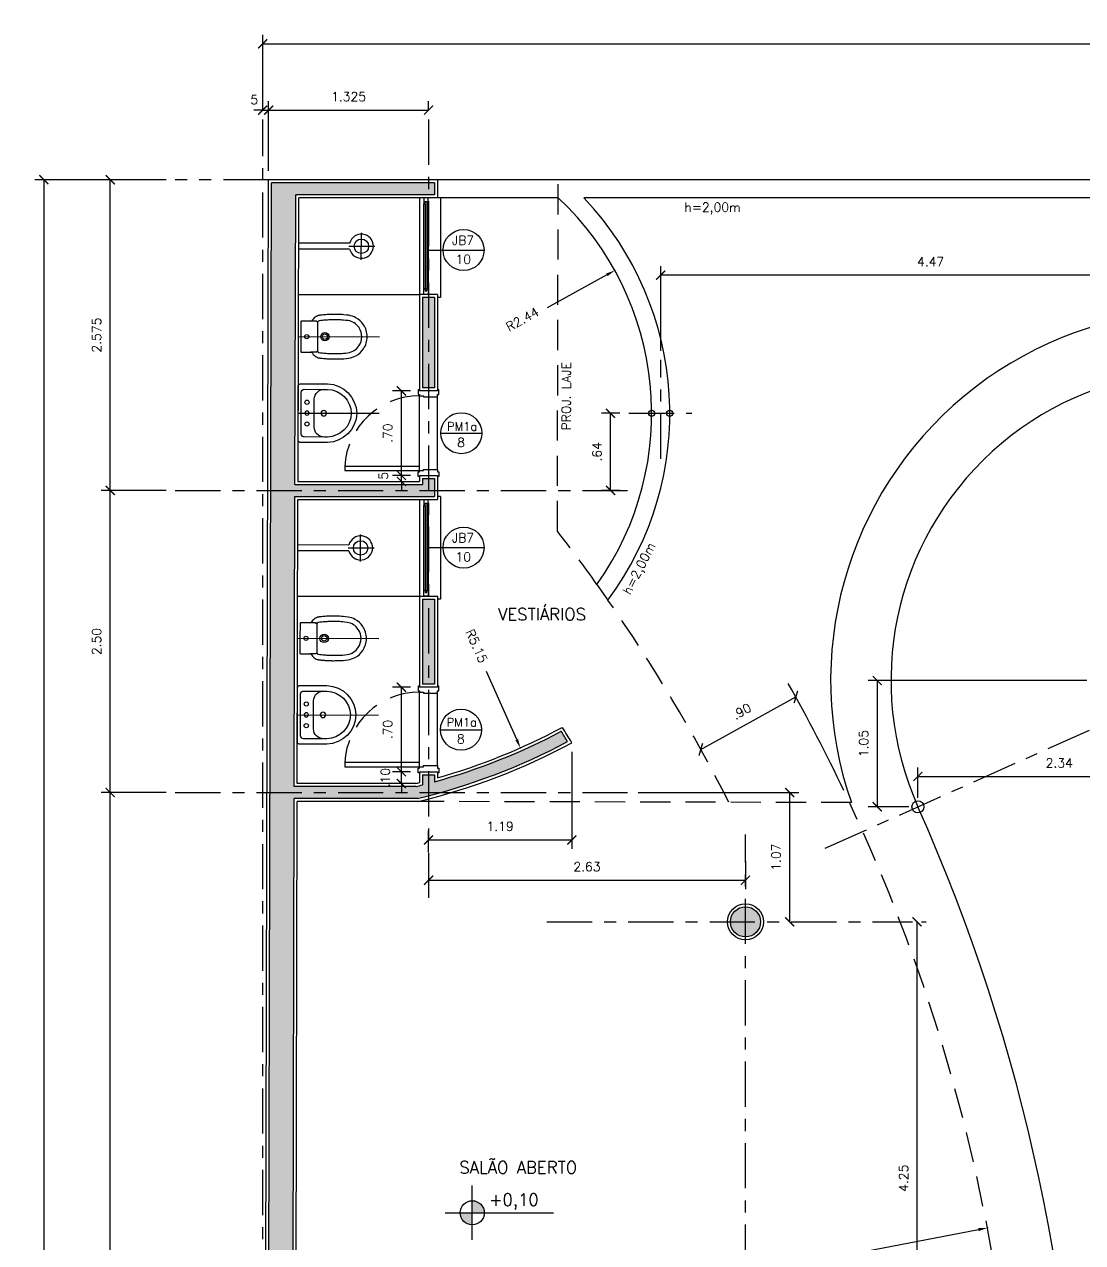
# Model space of a CAD drawing. Header units: millimetres. Extents: x 90.4 to 130, y 123.7 to 148.
# Drawn here: x 90.4 to 99.17, y 136.1 to 146.2 of the extents above; entities that cross this region are included whole.
import ezdxf

# ---------------------------------------------------------------- set-up
doc = ezdxf.new("R2010")
doc.units = ezdxf.units.MM
doc.linetypes.add('CENTER', pattern=[0.6, 0.375, -0.075, 0.075, -0.075])
doc.linetypes.add('HIDDEN', pattern=[0.375, 0.25, -0.125])
for name, color, linetype in [('ALV', 5, 'Continuous'), ('CAIX', 2, 'Continuous'), ('CAIXN', 7, 'Continuous'), ('COTAS', 1, 'Continuous'), ('EIXOS', 141, 'CENTER'), ('LPROJ', 7, 'HIDDEN'), ('LVISTA02', 1, 'Continuous'), ('NOTAS', 2, 'Continuous'), ('PEÇAS', 7, 'Continuous'), ('PEÇAS50', 8, 'Continuous'), ('REVEST', 2, 'Continuous'), ('SOLID', 8, 'Continuous'), ('TEXT', 3, 'Continuous')]:
    doc.layers.add(name, color=color, linetype=linetype)
doc.styles.add('60-50', font='romans.shx', dxfattribs={"height": 0.075})
doc.styles.add('80-50', font='romans.shx', dxfattribs={"height": 0.1})
doc.dimstyles.new('50', dxfattribs={"dimtxt": 0.1, "dimasz": 2.5, "dimexe": 1.25, "dimexo": 0.625, "dimgap": 0.075, "dimtad": 1, "dimzin": 0, "dimdsep": 46, "dimtxsty": '60-50', "dimcen": 2.5, "dimclrt": 3, "dimadec": 0, "dimazin": 0, "dimtfac": 1, "dimtmove": 0, "dimatfit": 3, "dimfxl": 1, "dimarcsym": 0})

# ---------------------------------------------------------------- blocks, each defined once
blk = doc.blocks.new('_ARCHTICK')
at = {"color": 0, "linetype": 'ByBlock', "const_width": 0.15}
blk.add_lwpolyline([(-0.5, -0.5), (0.5, 0.5)], dxfattribs=at)
blk = doc.blocks.new('*D17')
at = {"color": 0, "linetype": 'ByBlock'}
for p, q in [((92.374, 145.489), (92.299, 145.489)), ((92.374, 145.485), (92.374, 145.564)), ((92.374, 145.489), (92.423, 145.489)), ((92.374, 145.489), (92.423, 145.489)), ((92.423, 144.987), (92.423, 145.564)), ((92.423, 145.489), (92.498, 145.489))]:
    blk.add_line(p, q, dxfattribs=at)
at = {"layer": 'DEFPOINTS', "color": 0, "linetype": 'ByBlock'}
for p in [(92.423, 145.489), (92.374, 145.41), (92.423, 144.912)]:
    blk.add_point(p, dxfattribs=at)
at = {"color": 0, "linetype": 'ByBlock', "xscale": 0.075, "yscale": 0.075, "zscale": 0.075}
blk.add_blockref('_ARCHTICK', (92.374, 145.489), dxfattribs=at)
at = {"color": 0, "linetype": 'ByBlock', "xscale": 0.075, "yscale": 0.075, "zscale": 0.075, "rotation": 180}
blk.add_blockref('_ARCHTICK', (92.423, 145.489), dxfattribs=at)
at = {"color": 3, "linetype": 'ByBlock', "insert": (92.304, 145.576), "char_height": 0.075, "attachment_point": 5, "style": '60-50'}
blk.add_mtext('5', dxfattribs=at)
blk = doc.blocks.new('*D18')
at = {"color": 0, "linetype": 'ByBlock'}
for p, q in [((92.423, 145.489), (93.748, 145.489)), ((93.748, 145.485), (93.748, 145.564))]:
    blk.add_line(p, q, dxfattribs=at)
at = {"layer": 'DEFPOINTS', "color": 0, "linetype": 'ByBlock'}
for p in [(93.748, 145.489), (93.748, 145.41), (92.423, 144.912)]:
    blk.add_point(p, dxfattribs=at)
at = {"color": 0, "linetype": 'ByBlock', "xscale": 0.075, "yscale": 0.075, "zscale": 0.075, "rotation": 180}
blk.add_blockref('_ARCHTICK', (92.423, 145.489), dxfattribs=at)
at = {"color": 0, "linetype": 'ByBlock', "xscale": 0.075, "yscale": 0.075, "zscale": 0.075}
blk.add_blockref('_ARCHTICK', (93.748, 145.489), dxfattribs=at)
at = {"color": 3, "linetype": 'ByBlock', "insert": (93.085, 145.601), "char_height": 0.075, "attachment_point": 5, "style": '60-50'}
blk.add_mtext('1.325', dxfattribs=at)
blk = doc.blocks.new('*D19')
at = {"color": 0, "linetype": 'ByBlock'}
for p, q in [((93.748, 139.265), (93.748, 139.032)), ((96.374, 139.265), (96.374, 139.032)), ((93.748, 139.107), (96.374, 139.107))]:
    blk.add_line(p, q, dxfattribs=at)
at = {"layer": 'DEFPOINTS', "color": 0, "linetype": 'ByBlock'}
for p in [(93.748, 139.34), (96.374, 139.34), (96.374, 139.107)]:
    blk.add_point(p, dxfattribs=at)
at = {"color": 0, "linetype": 'ByBlock', "xscale": 0.075, "yscale": 0.075, "zscale": 0.075, "rotation": 180}
blk.add_blockref('_ARCHTICK', (93.748, 139.107), dxfattribs=at)
at = {"color": 0, "linetype": 'ByBlock', "xscale": 0.075, "yscale": 0.075, "zscale": 0.075}
blk.add_blockref('_ARCHTICK', (96.374, 139.107), dxfattribs=at)
at = {"color": 3, "linetype": 'ByBlock', "insert": (95.061, 139.219), "char_height": 0.075, "attachment_point": 5, "style": '60-50'}
blk.add_mtext('2.63', dxfattribs=at)
blk = doc.blocks.new('*D20')
at = {"color": 0, "linetype": 'ByBlock'}
for p, q in [((92.374, 145.485), (92.374, 146.113)), ((127.574, 145.485), (127.574, 146.113)), ((92.374, 146.038), (127.574, 146.038))]:
    blk.add_line(p, q, dxfattribs=at)
at = {"layer": 'DEFPOINTS', "color": 0, "linetype": 'ByBlock'}
for p in [(127.574, 146.038), (92.374, 145.41), (127.574, 145.41)]:
    blk.add_point(p, dxfattribs=at)
at = {"color": 0, "linetype": 'ByBlock', "xscale": 0.075, "yscale": 0.075, "zscale": 0.075, "rotation": 180}
blk.add_blockref('_ARCHTICK', (92.374, 146.038), dxfattribs=at)
at = {"color": 0, "linetype": 'ByBlock', "xscale": 0.075, "yscale": 0.075, "zscale": 0.075}
blk.add_blockref('_ARCHTICK', (127.574, 146.038), dxfattribs=at)
at = {"color": 3, "linetype": 'ByBlock', "insert": (109.974, 146.15), "char_height": 0.075, "attachment_point": 5, "style": '60-50'}
blk.add_mtext('35.20', dxfattribs=at)
blk = doc.blocks.new('*D26')
at = {"color": 0, "linetype": 'ByBlock'}
for p, q in [((91.573, 139.834), (91.035, 139.834)), ((91.11, 128.137), (91.11, 139.834))]:
    blk.add_line(p, q, dxfattribs=at)
at = {"layer": 'DEFPOINTS', "color": 0, "linetype": 'ByBlock'}
for p in [(91.11, 139.834), (91.648, 139.834), (91.648, 128.137)]:
    blk.add_point(p, dxfattribs=at)
at = {"color": 0, "linetype": 'ByBlock', "xscale": 0.075, "yscale": 0.075, "zscale": 0.075}
for p, rotation in [((91.11, 139.834), 90), ((91.11, 128.137), 270)]:
    blk.add_blockref('_ARCHTICK', p, dxfattribs=dict(at, rotation=rotation))
at = {"color": 3, "linetype": 'ByBlock', "insert": (90.997, 133.986), "char_height": 0.075, "attachment_point": 5, "rotation": 90, "style": '60-50'}
blk.add_mtext('11.70', dxfattribs=at)
blk = doc.blocks.new('*D27')
at = {"color": 0, "linetype": 'ByBlock'}
for p, q in [((91.573, 142.337), (91.035, 142.337)), ((91.11, 139.834), (91.11, 142.337))]:
    blk.add_line(p, q, dxfattribs=at)
at = {"layer": 'DEFPOINTS', "color": 0, "linetype": 'ByBlock'}
for p in [(91.11, 142.337), (91.648, 142.337), (91.648, 139.834)]:
    blk.add_point(p, dxfattribs=at)
at = {"color": 0, "linetype": 'ByBlock', "xscale": 0.075, "yscale": 0.075, "zscale": 0.075}
for p, rotation in [((91.11, 142.337), 90), ((91.11, 139.834), 270)]:
    blk.add_blockref('_ARCHTICK', p, dxfattribs=dict(at, rotation=rotation))
at = {"color": 3, "linetype": 'ByBlock', "insert": (90.997, 141.085), "char_height": 0.075, "attachment_point": 5, "rotation": 90, "style": '60-50'}
blk.add_mtext('2.50', dxfattribs=at)
blk = doc.blocks.new('*D28')
at = {"color": 0, "linetype": 'ByBlock'}
for p, q in [((91.573, 144.912), (91.035, 144.912)), ((91.11, 142.337), (91.11, 144.912))]:
    blk.add_line(p, q, dxfattribs=at)
at = {"layer": 'DEFPOINTS', "color": 0, "linetype": 'ByBlock'}
for p in [(91.11, 144.912), (91.648, 144.912), (91.648, 142.337)]:
    blk.add_point(p, dxfattribs=at)
at = {"color": 0, "linetype": 'ByBlock', "xscale": 0.075, "yscale": 0.075, "zscale": 0.075}
for p, rotation in [((91.11, 144.912), 90), ((91.11, 142.337), 270)]:
    blk.add_blockref('_ARCHTICK', p, dxfattribs=dict(at, rotation=rotation))
at = {"color": 3, "linetype": 'ByBlock', "insert": (90.997, 143.624), "char_height": 0.075, "attachment_point": 5, "rotation": 90, "style": '60-50'}
blk.add_mtext('2.575', dxfattribs=at)
blk = doc.blocks.new('*D29')
at = {"color": 0, "linetype": 'ByBlock'}
for p, q in [((91.573, 144.912), (90.485, 144.912)), ((90.56, 144.912), (90.56, 124.912)), ((91.573, 124.912), (90.485, 124.912))]:
    blk.add_line(p, q, dxfattribs=at)
at = {"layer": 'DEFPOINTS', "color": 0, "linetype": 'ByBlock'}
for p in [(91.648, 144.912), (90.56, 124.912), (91.648, 124.912)]:
    blk.add_point(p, dxfattribs=at)
at = {"color": 0, "linetype": 'ByBlock', "xscale": 0.075, "yscale": 0.075, "zscale": 0.075}
for p, rotation in [((90.56, 144.912), 90), ((90.56, 124.912), 270)]:
    blk.add_blockref('_ARCHTICK', p, dxfattribs=dict(at, rotation=rotation))
at = {"color": 3, "linetype": 'ByBlock', "insert": (90.448, 134.912), "char_height": 0.075, "attachment_point": 5, "rotation": 90, "style": '60-50'}
blk.add_mtext('20.00', dxfattribs=at)
blk = doc.blocks.new('*D31')
at = {"color": 0, "linetype": 'ByBlock'}
for p, q in [((97.796, 134.512), (97.796, 138.762)), ((97.832, 138.762), (97.871, 138.762))]:
    blk.add_line(p, q, dxfattribs=at)
at = {"layer": 'DEFPOINTS', "color": 0, "linetype": 'ByBlock'}
for p in [(97.757, 138.762), (97.796, 138.762), (97.757, 134.512)]:
    blk.add_point(p, dxfattribs=at)
at = {"color": 0, "linetype": 'ByBlock', "xscale": 0.075, "yscale": 0.075, "zscale": 0.075}
for p, rotation in [((97.796, 138.762), 90), ((97.796, 134.512), 270)]:
    blk.add_blockref('_ARCHTICK', p, dxfattribs=dict(at, rotation=rotation))
at = {"color": 3, "linetype": 'ByBlock', "insert": (97.684, 136.637), "char_height": 0.075, "attachment_point": 5, "rotation": 90, "style": '60-50'}
blk.add_mtext('4.25', dxfattribs=at)
blk = doc.blocks.new('*D32')
at = {"color": 0, "linetype": 'ByBlock'}
for p, q in [((95.484, 139.834), (96.815, 139.834)), ((96.74, 139.834), (96.74, 138.762)), ((96.76, 138.762), (96.815, 138.762))]:
    blk.add_line(p, q, dxfattribs=at)
at = {"layer": 'DEFPOINTS', "color": 0, "linetype": 'ByBlock'}
for p in [(95.409, 139.834), (96.685, 138.762), (96.74, 138.762)]:
    blk.add_point(p, dxfattribs=at)
at = {"color": 0, "linetype": 'ByBlock', "xscale": 0.075, "yscale": 0.075, "zscale": 0.075}
for p, rotation in [((96.74, 139.834), 90), ((96.74, 138.762), 270)]:
    blk.add_blockref('_ARCHTICK', p, dxfattribs=dict(at, rotation=rotation))
at = {"color": 3, "linetype": 'ByBlock', "insert": (96.627, 139.298), "char_height": 0.075, "attachment_point": 5, "rotation": 90, "style": '60-50'}
blk.add_mtext('1.07', dxfattribs=at)
blk = doc.blocks.new('*D62')
at = {"color": 0, "linetype": 'ByBlock'}
blk.add_line((96.004, 140.191), (96.792, 140.626), dxfattribs=at)
at = {"layer": 'DEFPOINTS', "color": 0, "linetype": 'ByBlock'}
for p in [(96.792, 140.626), (96.792, 140.626), (96.004, 140.191)]:
    blk.add_point(p, dxfattribs=at)
at = {"color": 0, "linetype": 'ByBlock', "xscale": 0.075, "yscale": 0.075, "zscale": 0.075}
for p, rotation in [((96.792, 140.626), 28.86663967297146), ((96.004, 140.191), 208.8666396729714)]:
    blk.add_blockref('_ARCHTICK', p, dxfattribs=dict(at, rotation=rotation))
at = {"color": 3, "linetype": 'ByBlock', "insert": (96.343, 140.507), "char_height": 0.075, "attachment_point": 5, "rotation": 28.8666, "style": '60-50'}
blk.add_mtext('.90', dxfattribs=at)
blk = doc.blocks.new('*D72')
at = {"color": 0, "linetype": 'ByBlock'}
for p, q in [((97.803, 139.791), (97.803, 140.042)), ((100.144, 139.791), (100.144, 140.042)), ((97.803, 139.967), (100.144, 139.967))]:
    blk.add_line(p, q, dxfattribs=at)
at = {"layer": 'DEFPOINTS', "color": 0, "linetype": 'ByBlock'}
for p in [(100.144, 139.967), (97.803, 139.716), (100.144, 139.716)]:
    blk.add_point(p, dxfattribs=at)
at = {"color": 0, "linetype": 'ByBlock', "xscale": 0.075, "yscale": 0.075, "zscale": 0.075, "rotation": 180}
blk.add_blockref('_ARCHTICK', (97.803, 139.967), dxfattribs=at)
at = {"color": 0, "linetype": 'ByBlock', "xscale": 0.075, "yscale": 0.075, "zscale": 0.075}
blk.add_blockref('_ARCHTICK', (100.144, 139.967), dxfattribs=at)
at = {"color": 3, "linetype": 'ByBlock', "insert": (98.974, 140.079), "char_height": 0.075, "attachment_point": 5, "style": '60-50'}
blk.add_mtext('2.34', dxfattribs=at)
blk = doc.blocks.new('*D73')
at = {"color": 0, "linetype": 'ByBlock'}
for p, q in [((99.203, 140.762), (97.391, 140.762)), ((97.466, 140.762), (97.466, 139.716)), ((97.728, 139.716), (97.391, 139.716))]:
    blk.add_line(p, q, dxfattribs=at)
at = {"layer": 'DEFPOINTS', "color": 0, "linetype": 'ByBlock'}
for p in [(99.278, 140.762), (97.466, 139.716), (97.803, 139.716)]:
    blk.add_point(p, dxfattribs=at)
at = {"color": 0, "linetype": 'ByBlock', "xscale": 0.075, "yscale": 0.075, "zscale": 0.075}
for p, rotation in [((97.466, 140.762), 90), ((97.466, 139.716), 270)]:
    blk.add_blockref('_ARCHTICK', p, dxfattribs=dict(at, rotation=rotation))
at = {"color": 3, "linetype": 'ByBlock', "insert": (97.353, 140.239), "char_height": 0.075, "attachment_point": 5, "rotation": 90, "style": '60-50'}
blk.add_mtext('1.05', dxfattribs=at)
blk = doc.blocks.new('*D76')
at = {"color": 0, "linetype": 'ByBlock'}
for p, q in [((95.672, 143.495), (95.672, 144.196)), ((100.144, 144.121), (95.672, 144.121))]:
    blk.add_line(p, q, dxfattribs=at)
at = {"layer": 'DEFPOINTS', "color": 0, "linetype": 'ByBlock'}
for p in [(95.672, 144.121), (100.144, 144.121), (95.672, 143.42)]:
    blk.add_point(p, dxfattribs=at)
at = {"color": 0, "linetype": 'ByBlock', "xscale": 0.075, "yscale": 0.075, "zscale": 0.075, "rotation": 180}
blk.add_blockref('_ARCHTICK', (95.672, 144.121), dxfattribs=at)
at = {"color": 0, "linetype": 'ByBlock', "xscale": 0.075, "yscale": 0.075, "zscale": 0.075}
blk.add_blockref('_ARCHTICK', (100.144, 144.121), dxfattribs=at)
at = {"color": 3, "linetype": 'ByBlock', "insert": (97.908, 144.233), "char_height": 0.075, "attachment_point": 5, "style": '60-50'}
blk.add_mtext('4.47', dxfattribs=at)
blk = doc.blocks.new('*D77')
at = {"color": 0, "linetype": 'ByBlock'}
for p, q in [((95.332, 142.977), (95.181, 142.977)), ((95.256, 142.337), (95.256, 142.977)), ((95.334, 142.337), (95.181, 142.337))]:
    blk.add_line(p, q, dxfattribs=at)
at = {"layer": 'DEFPOINTS', "color": 0, "linetype": 'ByBlock'}
for p in [(95.256, 142.977), (95.407, 142.977), (95.409, 142.337)]:
    blk.add_point(p, dxfattribs=at)
at = {"color": 0, "linetype": 'ByBlock', "xscale": 0.075, "yscale": 0.075, "zscale": 0.075}
for p, rotation in [((95.256, 142.977), 90), ((95.256, 142.337), 270)]:
    blk.add_blockref('_ARCHTICK', p, dxfattribs=dict(at, rotation=rotation))
at = {"color": 3, "linetype": 'ByBlock', "insert": (95.144, 142.657), "char_height": 0.075, "attachment_point": 5, "rotation": 90, "style": '60-50'}
blk.add_mtext('.64', dxfattribs=at)
blk = doc.blocks.new('*D80')
at = {"color": 0, "linetype": 'ByBlock'}
for p, q in [((93.523, 140.006), (93.523, 140.081)), ((93.598, 140.006), (93.448, 140.006)), ((93.523, 139.909), (93.523, 140.006)), ((93.567, 139.909), (93.448, 139.909)), ((93.523, 139.909), (93.523, 139.834))]:
    blk.add_line(p, q, dxfattribs=at)
at = {"layer": 'DEFPOINTS', "color": 0, "linetype": 'ByBlock'}
for p in [(93.523, 140.006), (93.673, 140.006), (93.642, 139.909)]:
    blk.add_point(p, dxfattribs=at)
at = {"color": 0, "linetype": 'ByBlock', "xscale": 0.075, "yscale": 0.075, "zscale": 0.075}
for p, rotation in [((93.523, 140.006), 270), ((93.523, 139.909), 90)]:
    blk.add_blockref('_ARCHTICK', p, dxfattribs=dict(at, rotation=rotation))
at = {"color": 3, "linetype": 'ByBlock', "insert": (93.389, 139.958), "char_height": 0.075, "attachment_point": 5, "rotation": 90, "style": '60-50'}
blk.add_mtext('.10', dxfattribs=at)
blk = doc.blocks.new('*D81')
at = {"color": 0, "linetype": 'ByBlock'}
for p, q in [((93.598, 140.706), (93.448, 140.706)), ((93.523, 140.006), (93.523, 140.706))]:
    blk.add_line(p, q, dxfattribs=at)
at = {"layer": 'DEFPOINTS', "color": 0, "linetype": 'ByBlock'}
for p in [(93.523, 140.706), (93.673, 140.706), (93.673, 140.006)]:
    blk.add_point(p, dxfattribs=at)
at = {"color": 0, "linetype": 'ByBlock', "xscale": 0.075, "yscale": 0.075, "zscale": 0.075}
for p, rotation in [((93.523, 140.706), 90), ((93.523, 140.006), 270)]:
    blk.add_blockref('_ARCHTICK', p, dxfattribs=dict(at, rotation=rotation))
at = {"color": 3, "linetype": 'ByBlock', "insert": (93.41, 140.356), "char_height": 0.075, "attachment_point": 5, "rotation": 90, "style": '60-50'}
blk.add_mtext('.70', dxfattribs=at)
blk = doc.blocks.new('*D82')
at = {"color": 0, "linetype": 'ByBlock'}
for p, q in [((93.598, 142.462), (93.448, 142.462)), ((93.523, 142.462), (93.523, 142.537)), ((93.523, 142.412), (93.523, 142.462)), ((93.523, 142.412), (93.523, 142.337))]:
    blk.add_line(p, q, dxfattribs=at)
at = {"layer": 'DEFPOINTS', "color": 0, "linetype": 'ByBlock'}
for p in [(93.523, 142.462), (93.673, 142.462), (93.523, 142.412)]:
    blk.add_point(p, dxfattribs=at)
at = {"color": 0, "linetype": 'ByBlock', "xscale": 0.075, "yscale": 0.075, "zscale": 0.075}
for p, rotation in [((93.523, 142.462), 270), ((93.523, 142.412), 90)]:
    blk.add_blockref('_ARCHTICK', p, dxfattribs=dict(at, rotation=rotation))
at = {"color": 3, "linetype": 'ByBlock', "insert": (93.373, 142.459), "char_height": 0.075, "attachment_point": 5, "rotation": 90, "style": '60-50'}
blk.add_mtext('5', dxfattribs=at)
blk = doc.blocks.new('*D83')
at = {"color": 0, "linetype": 'ByBlock'}
for p, q in [((93.598, 143.162), (93.448, 143.162)), ((93.523, 142.462), (93.523, 143.162))]:
    blk.add_line(p, q, dxfattribs=at)
at = {"layer": 'DEFPOINTS', "color": 0, "linetype": 'ByBlock'}
for p in [(93.523, 143.162), (93.673, 143.162), (93.673, 142.462)]:
    blk.add_point(p, dxfattribs=at)
at = {"color": 0, "linetype": 'ByBlock', "xscale": 0.075, "yscale": 0.075, "zscale": 0.075}
for p, rotation in [((93.523, 143.162), 90), ((93.523, 142.462), 270)]:
    blk.add_blockref('_ARCHTICK', p, dxfattribs=dict(at, rotation=rotation))
at = {"color": 3, "linetype": 'ByBlock', "insert": (93.41, 142.812), "char_height": 0.075, "attachment_point": 5, "rotation": 90, "style": '60-50'}
blk.add_mtext('.70', dxfattribs=at)
blk = doc.blocks.new('*D84')
at = {"color": 0, "linetype": 'ByBlock'}
for p, q in [((94.935, 140.171), (94.935, 139.366)), ((93.748, 139.34), (93.748, 139.516)), ((93.748, 139.441), (94.935, 139.441))]:
    blk.add_line(p, q, dxfattribs=at)
at = {"layer": 'DEFPOINTS', "color": 0, "linetype": 'ByBlock'}
for p in [(94.935, 140.246), (94.935, 139.441), (93.748, 139.265)]:
    blk.add_point(p, dxfattribs=at)
at = {"color": 0, "linetype": 'ByBlock', "xscale": 0.075, "yscale": 0.075, "zscale": 0.075, "rotation": 180}
blk.add_blockref('_ARCHTICK', (93.748, 139.441), dxfattribs=at)
at = {"color": 0, "linetype": 'ByBlock', "xscale": 0.075, "yscale": 0.075, "zscale": 0.075}
blk.add_blockref('_ARCHTICK', (94.935, 139.441), dxfattribs=at)
at = {"color": 3, "linetype": 'ByBlock', "insert": (94.341, 139.554), "char_height": 0.075, "attachment_point": 5, "style": '60-50'}
blk.add_mtext('1.19', dxfattribs=at)

msp = doc.modelspace()

# ---------------------------------------------------------------- hatches: boundary and pattern name
at = {"layer": 'NOTAS'}
h = msp.add_hatch(color=1, dxfattribs=at)
h.paths.add_polyline_path([(94.1101, 136.251), (94.1101, 136.351), (94.0101, 136.351, 0.4142136)])
h.paths.add_polyline_path([(94.1101, 136.451), (94.1101, 136.351), (94.2101, 136.351, 0.4142136)])
at = {"layer": 'SOLID'}
h = msp.add_hatch(color=256, dxfattribs=at)
h.paths.add_polyline_path([(92.6472, 144.7871), (93.7975, 144.7871), (93.7975, 144.8871), (92.4474, 144.8871), (92.4249, 135.6573), (92.6249, 135.6573), (92.635, 139.784), (93.6569, 139.784, 0.0632811), (94.9003, 140.2557, 0.0019143), (94.8477, 140.341, -0.0547635), (93.7975, 139.9236), (93.7975, 139.9815), (93.6975, 139.9815), (93.6975, 139.8971, -0.0026134), (93.645, 139.884), (92.6352, 139.884), (92.6411, 142.2868), (93.7975, 142.2868), (93.7975, 142.4368), (93.6975, 142.4368), (93.6975, 142.3868), (92.6413, 142.3868)])
h.paths.add_polyline_path([(93.7975, 143.9371), (93.6975, 143.9371), (93.6975, 143.1868), (93.7975, 143.1868)], flags=17)
h.paths.add_polyline_path([(93.7975, 141.4368), (93.6975, 141.4368), (93.6975, 140.7314), (93.7975, 140.7314)], flags=17)
h = msp.add_hatch(color=256, dxfattribs=at)
h.paths.add_polyline_path([(96.3743, 138.8871, 0.4142136), (96.2493, 138.7621), (96.3743, 138.7621)])
h.paths.add_polyline_path([(96.3743, 138.7621), (96.2493, 138.7621, 0.4142136), (96.3743, 138.6371)])
h.paths.add_polyline_path([(96.4993, 138.7621), (96.3743, 138.7621), (96.3743, 138.6371, 0.4142136)])
h.paths.add_polyline_path([(96.3743, 138.8871), (96.3743, 138.7621), (96.4993, 138.7621, 0.4142136)])
h.paths.add_polyline_path([(96.3743, 134.5121), (96.2493, 134.5121, 0.4142136), (96.3743, 134.3871)])
h.paths.add_polyline_path([(96.3743, 134.6371, 0.4142136), (96.2493, 134.5121), (96.3743, 134.5121)])
h.paths.add_polyline_path([(96.3743, 134.6371), (96.3743, 134.5121), (96.4993, 134.5121, 0.4142136)])
h.paths.add_polyline_path([(96.4993, 134.5121), (96.3743, 134.5121), (96.3743, 134.3871, 0.4142136)])

# ---------------------------------------------------------------- linework, layer by layer
at = {"layer": 'ALV'}
for p, q in [((92.3987, 124.9371), (92.4474, 144.8871)), ((93.7975, 144.8871), (92.4474, 144.8871)), ((93.7975, 144.8871), (93.7975, 144.7871)), ((92.6413, 142.3868), (92.6472, 144.7871)), ((93.7975, 144.7871), (92.6472, 144.7871)), ((93.6975, 143.9371), (93.6975, 143.1868)), ((93.7975, 143.9371), (93.6975, 143.9371)), ((93.7975, 143.9371), (93.7975, 143.1868)), ((93.7975, 143.1868), (93.6975, 143.1868)), ((92.6413, 142.3868), (93.6975, 142.3868)), ((93.6975, 142.4368), (93.6975, 142.3868)), ((93.6975, 142.4368), (93.7975, 142.4368)), ((93.7975, 142.4368), (93.7975, 142.2868)), ((92.6352, 139.884), (92.6411, 142.2868)), ((92.6411, 142.2868), (93.7975, 142.2868)), ((93.6975, 141.4368), (93.6975, 140.7314)), ((93.6975, 141.4368), (93.7975, 141.4368)), ((93.7975, 141.4368), (93.7975, 140.7314)), ((93.7975, 140.7314), (93.6975, 140.7314)), ((93.6975, 139.9815), (93.7975, 139.9815)), ((93.6975, 139.9815), (93.6975, 139.8971)), ((93.7975, 139.9815), (93.7975, 139.9236)), ((93.645, 139.884), (92.6352, 139.884)), ((92.6123, 130.4871), (92.635, 139.784)), ((93.6569, 139.784), (92.635, 139.784))]:
    msp.add_line(p, q, dxfattribs=at)
msp.add_circle((96.3743, 138.7621), 0.125, dxfattribs=at)
for centre, radius, start, end in [((92.4225, 144.9121), 5.1746, 285.4099, 297.94825), ((83.7332, 133.4332), 13.0863, 31.42264, 31.86137), ((92.4225, 144.9121), 5.2746, 283.53472, 298.01837), ((92.4225, 144.9121), 5.1746, 283.6655, 284.26444)]:
    msp.add_arc(centre, radius, start, end, dxfattribs=at)
at = {"layer": 'CAIX'}
for p, q in [((93.71, 144.7621), (93.71, 144.7121)), ((93.71, 144.7121), (93.72, 144.7121)), ((93.72, 144.7121), (93.72, 144.7321)), ((93.72, 144.7321), (93.735, 144.7321)), ((93.72, 144.7121), (93.72, 144.0121)), ((93.735, 144.7321), (93.735, 144.7121)), ((93.735, 144.7121), (93.735, 144.0121)), ((93.735, 144.7121), (93.745, 144.7121)), ((93.745, 144.7121), (93.745, 144.7621)), ((93.71, 142.2618), (93.71, 142.2118)), ((93.745, 142.2118), (93.745, 142.2618)), ((93.71, 142.2118), (93.72, 142.2118)), ((93.72, 142.2118), (93.72, 142.2318)), ((93.72, 142.2318), (93.735, 142.2318)), ((93.72, 142.2118), (93.72, 141.5118)), ((93.735, 142.2318), (93.735, 142.2118)), ((93.735, 142.2118), (93.735, 141.5118)), ((93.735, 142.2118), (93.745, 142.2118))]:
    msp.add_line(p, q, dxfattribs=at)
for points in [[(93.735, 143.9921), (93.735, 144.0121), (93.745, 144.0121), (93.745, 143.9621), (93.71, 143.9621), (93.71, 144.0121), (93.72, 144.0121), (93.72, 143.9921)], [(93.735, 141.4918), (93.735, 141.5118), (93.745, 141.5118), (93.745, 141.4618), (93.71, 141.4618), (93.71, 141.5118), (93.72, 141.5118), (93.72, 141.4918)]]:
    msp.add_lwpolyline(points, close=True, dxfattribs=at)
for points in [[(93.6725, 143.1718), (93.6625, 143.1718), (93.6625, 143.1318), (93.6725, 143.1318), (93.6725, 143.1218), (93.7075, 143.1218), (93.7075, 143.1118), (93.8225, 143.1118), (93.8225, 143.1318), (93.8325, 143.1318), (93.8325, 143.1718), (93.8225, 143.1718)], [(93.6725, 142.5018), (93.6725, 142.5368), (93.0535, 142.5368), (93.0535, 142.5018), (93.6725, 142.5018)], [(93.6725, 142.4518), (93.6625, 142.4518), (93.6625, 142.4918), (93.6725, 142.4918), (93.6725, 142.5018), (93.7075, 142.5018), (93.7075, 142.5118), (93.8225, 142.5118), (93.8225, 142.4918), (93.8325, 142.4918), (93.8325, 142.4518), (93.8225, 142.4518)], [(93.6725, 140.7165), (93.6625, 140.7165), (93.6625, 140.6765), (93.6725, 140.6765), (93.6725, 140.6665), (93.7075, 140.6665), (93.7075, 140.6565), (93.8225, 140.6565), (93.8225, 140.6765), (93.8325, 140.6765), (93.8325, 140.7165), (93.8225, 140.7165)], [(93.6725, 140.0465), (93.6725, 140.0815), (93.0535, 140.0815), (93.0535, 140.0465), (93.6725, 140.0465)], [(93.6725, 139.9965), (93.6625, 139.9965), (93.6625, 140.0365), (93.6725, 140.0365), (93.6725, 140.0465), (93.7075, 140.0465), (93.7075, 140.0565), (93.8225, 140.0565), (93.8225, 140.0365), (93.8325, 140.0365), (93.8325, 139.9965), (93.8225, 139.9965)]]:
    msp.add_lwpolyline(points, dxfattribs=at)
at = {"layer": 'CAIX', "color": 8, "linetype": 'HIDDEN'}
for centre in [(93.6725, 142.5018), (93.6725, 140.0465)]:
    msp.add_arc(centre, 0.62, 90, 176.76385, dxfattribs=at)
at = {"layer": 'CAIXN', "color": 8, "ltscale": 0.5}
for p, q in [((93.735, 144.3291), (94.2079, 144.3291)), ((93.8491, 142.8118), (94.1891, 142.8118)), ((93.735, 141.8636), (94.2079, 141.8636)), ((93.8471, 140.3545), (94.1871, 140.3545))]:
    msp.add_line(p, q, dxfattribs=at)
for centre in [(94.0379, 144.3291), (94.0191, 142.8118), (94.0379, 141.8636), (94.0171, 140.3545)]:
    msp.add_circle(centre, 0.17, dxfattribs=at)
at = {"layer": 'COTAS', "linetype": 'ByBlock'}
for p, q in [((95.2257, 144.124), (94.7323, 143.851)), ((94.4785, 140.2727), (94.228, 140.8379))]:
    msp.add_line(p, q, dxfattribs=at)
at = {"layer": 'COTAS'}
msp.add_line((91.7359, 134.9564), (98.3059, 136.2117), dxfattribs=at)
for centre, radius in [((95.5969, 142.9769), 0.025), ((95.7469, 142.9769), 0.025), ((97.8032, 139.7156), 0.05)]:
    msp.add_circle(centre, radius, dxfattribs=at)
msp.add_arc((83.7343, 133.4275), 14.9102, 25.52092, 29.36287, dxfattribs=at)
at = {"layer": 'COTAS', "linetype": 'ByBlock'}
for p in [(95.2913, 144.1603), (94.5088, 140.2041)]:
    msp.add_point(p, dxfattribs=at)
at = {"layer": 'COTAS'}
msp.add_point((98.3795, 136.2258), dxfattribs=at)
at = {"layer": 'COTAS', "linetype": 'ByBlock'}
for points in [[(95.2196, 144.135), (95.2317, 144.1131), (95.2913, 144.1603)], [(94.4899, 140.2777), (94.467, 140.2676), (94.5088, 140.2041)]]:
    msp.add_solid(points, dxfattribs=at)
at = {"layer": 'COTAS'}
msp.add_solid([(98.3035, 136.224), (98.3082, 136.1995), (98.3795, 136.2258)], dxfattribs=at)
at = {"layer": 'EIXOS'}
for p, q in [((92.3736, 124.1823), (92.3736, 145.4103)), ((93.7475, 145.4103), (93.7475, 138.934)), ((92.4225, 144.9121), (91.6479, 144.9121)), ((95.6719, 142.5988), (95.6719, 143.4197)), ((95.4073, 142.9769), (95.9293, 142.9769)), ((91.6479, 142.3368), (95.409, 142.3368)), ((97.0346, 139.3721), (100.1445, 140.7621)), ((91.6479, 139.834), (95.409, 139.834)), ((96.3743, 133.1788), (96.3743, 139.4868)), ((94.7277, 138.7621), (97.7574, 138.7621))]:
    msp.add_line(p, q, dxfattribs=at)
at = {"layer": 'LPROJ'}
for p, q in [((94.8154, 142.0004), (94.8225, 144.9062)), ((97.2518, 139.7502), (93.6599, 139.759))]:
    msp.add_line(p, q, dxfattribs=at)
for radius, start, end in [(14.0102, 35.47753, 37.72728), (14.0102, 26.83822, 34.82956), (14.9102, 0, 25.09099)]:
    msp.add_arc((83.7343, 133.4275), radius, start, end, dxfattribs=at)
at = {"layer": 'LVISTA02', "color": 2}
for p, q in [((127.5736, 144.9121), (93.8225, 144.9121)), ((94.8222, 144.7621), (93.8221, 144.7621)), ((127.5736, 144.7621), (95.0349, 144.7621)), ((95.1434, 141.5588), (95.2346, 141.4292))]:
    msp.add_line(p, q, dxfattribs=at)
at = {"layer": 'LVISTA02'}
for p, q in [((93.6725, 144.7621), (93.6725, 143.9621)), ((93.71, 144.0121), (93.71, 144.7121)), ((93.745, 144.7121), (93.745, 144.0121)), ((93.8475, 144.7621), (93.8475, 143.9371)), ((92.6721, 143.9621), (93.6721, 143.9621)), ((93.8475, 143.9371), (93.8225, 143.9371)), ((93.6725, 142.5368), (93.6725, 143.1218)), ((93.8225, 142.5118), (93.8225, 143.1118)), ((93.6725, 142.2618), (93.6725, 141.4618)), ((93.8475, 142.2868), (93.8225, 142.2868)), ((93.8475, 142.2868), (93.8475, 141.4368)), ((93.71, 141.5118), (93.71, 142.2118)), ((93.745, 142.2118), (93.745, 141.5118)), ((92.666, 141.4618), (93.6725, 141.4618)), ((93.8475, 141.4368), (93.8225, 141.4368)), ((93.6725, 140.0815), (93.6725, 140.6665)), ((93.8225, 140.0565), (93.8225, 140.6565))]:
    msp.add_line(p, q, dxfattribs=at)
at = {"layer": 'LVISTA02', "color": 2}
for centre, radius, start, end in [((93.1528, 142.9769), 2.4441, 324.53303, 46.9204), ((93.1528, 142.9769), 2.5941, 323.37172, 43.48548), ((100.1445, 140.7621), 2.5645, 348.75629, 204.08248), ((83.7343, 133.4275), 15.4102, 0, 24.08248)]:
    msp.add_arc(centre, radius, start, end, dxfattribs=at)
at = {"layer": 'LVISTA02'}
msp.add_arc((100.1445, 140.7621), 3.0645, 350.60983, 199.28022, dxfattribs=at)
at = {"layer": 'NOTAS', "color": 1}
for p, q in [((94.1101, 136.126), (94.1101, 136.576)), ((93.8851, 136.351), (94.7846, 136.351))]:
    msp.add_line(p, q, dxfattribs=at)
at = {"layer": 'NOTAS', "color": 2, "ltscale": 0.5}
msp.add_circle((94.1101, 136.351), 0.1, dxfattribs=at)
at = {"layer": 'PEÇAS'}
for p, q in [((93.0942, 144.3851), (92.6712, 144.3861)), ((93.094, 144.3371), (92.6711, 144.3381)), ((93.088, 141.8848), (92.6651, 141.8858)), ((93.0879, 141.8368), (92.665, 141.8378))]:
    msp.add_line(p, q, dxfattribs=at)
for points in [[(93.2393, 143.6107, 0.1512707), (93.2091, 143.7108, 0.1259617), (93.1467, 143.7684, 0.0900804), (93.0868, 143.7886), (93.0668, 143.7911), (93.0468, 143.7932, 0.0046852), (93.0202, 143.7948, 0.0092496), (93.0068, 143.7953, 0.0001154), (92.9687, 143.7959, 0.0023431), (92.9668, 143.7959, 0.0007818), (92.9538, 143.7959, 0.0014443), (92.9468, 143.7959, 0.0048044), (92.9364, 143.7958, 0.0052057), (92.9268, 143.7955, 0.0051877), (92.9178, 143.795, 0.0022109), (92.8968, 143.7936, 0.0019324), (92.8885, 143.7929, 0.0007365), (92.8668, 143.7911, 0.0083356), (92.8622, 143.7907, 0.0014079), (92.8468, 143.7888, 0.0004567), (92.8418, 143.7882, 0.0547217), (92.8328, 143.786, 0.0290372), (92.8167, 143.7792, 0.123774), (92.7874, 143.7501, -0.2611817), (92.7717, 143.7399), (92.6947, 143.74, 0.4395548), (92.6891, 143.7346), (92.6888, 143.6121), (92.6885, 143.4896, 0.4395548), (92.694, 143.484), (92.771, 143.4839, -0.2611817), (92.7867, 143.4736, 0.123774), (92.8159, 143.4442, 0.0290372), (92.8319, 143.4374, 0.0547217), (92.8409, 143.4352, 0.0004567), (92.8459, 143.4345, 0.0014079), (92.8613, 143.4326, 0.0083356), (92.8659, 143.4321, 0.0007365), (92.8876, 143.4302, 0.0019324), (92.8959, 143.4296, 0.0022109), (92.9169, 143.428, 0.0051877), (92.9259, 143.4275, 0.0052057), (92.9355, 143.4271, 0.0048044), (92.9459, 143.4269, 0.0014443), (92.9529, 143.4269, 0.0007818), (92.9659, 143.4269, 0.0023431), (92.9678, 143.4269, 0.0001154), (93.0059, 143.4273, 0.0092496), (93.0193, 143.4277, 0.0046852), (93.0459, 143.4292), (93.0659, 143.4311), (93.0859, 143.4336, 0.0900804), (93.146, 143.4534, 0.1259617), (93.2086, 143.5108, 0.1512707)], [(92.6678, 142.9781), (92.6683, 143.2049, -0.3451944), (92.6833, 143.2206), (92.912, 143.22, -0.3996992), (93.1528, 142.9769, -0.3996992), (92.9108, 142.735), (92.6821, 142.7356, -0.3451944), (92.6672, 142.7513)], [(93.2332, 141.1105, 0.1512707), (93.203, 141.2105, 0.1259617), (93.1406, 141.2682, 0.0900804), (93.0807, 141.2883), (93.0607, 141.2909), (93.0407, 141.2929, 0.0046852), (93.0141, 141.2946, 0.0092496), (93.0007, 141.295, 0.0001154), (92.9626, 141.2956, 0.0023431), (92.9607, 141.2956, 0.0007818), (92.9477, 141.2957, 0.0014443), (92.9407, 141.2957, 0.0048044), (92.9303, 141.2955, 0.0052057), (92.9207, 141.2952, 0.0051877), (92.9117, 141.2947, 0.0022109), (92.8907, 141.2933, 0.0019324), (92.8824, 141.2927, 0.0007365), (92.8607, 141.2909, 0.0083356), (92.8561, 141.2904, 0.0014079), (92.8407, 141.2885, 0.0004567), (92.8357, 141.2879, 0.0547217), (92.8267, 141.2858, 0.0290372), (92.8106, 141.279, 0.123774), (92.7813, 141.2498, -0.2611817), (92.7655, 141.2396), (92.6885, 141.2398, 0.4395548), (92.683, 141.2343), (92.6827, 141.1118), (92.6824, 140.9893, 0.4395548), (92.6879, 140.9838), (92.7649, 140.9836, -0.2611817), (92.7806, 140.9733, 0.123774), (92.8098, 140.944, 0.0290372), (92.8258, 140.9371, 0.0547217), (92.8348, 140.9349, 0.0004567), (92.8398, 140.9343, 0.0014079), (92.8552, 140.9323, 0.0083356), (92.8598, 140.9319, 0.0007365), (92.8815, 140.93, 0.0019324), (92.8898, 140.9293, 0.0022109), (92.9108, 140.9277, 0.0051877), (92.9198, 140.9272, 0.0052057), (92.9294, 140.9269, 0.0048044), (92.9398, 140.9267, 0.0014443), (92.9468, 140.9266, 0.0007818), (92.9598, 140.9266, 0.0023431), (92.9617, 140.9266, 0.0001154), (92.9998, 140.927, 0.0092496), (93.0132, 140.9274, 0.0046852), (93.0398, 140.9289), (93.0598, 140.9309), (93.0798, 140.9333, 0.0900804), (93.1398, 140.9532, 0.1259617), (93.2025, 141.0105, 0.1512707)], [(92.6617, 140.4778), (92.6622, 140.7047, -0.3451944), (92.6772, 140.7203), (92.9059, 140.7198, -0.3996992), (93.1467, 140.4767, -0.3996992), (92.9047, 140.2348), (92.676, 140.2353, -0.3451944), (92.6611, 140.251)]]:
    msp.add_lwpolyline(points, format="xyb", close=True, dxfattribs=at)
for centre in [(93.1912, 144.3608), (93.1851, 141.8606)]:
    msp.add_arc(centre, 0.1, 193.74654, 165.97346, dxfattribs=at)
at = {"layer": 'PEÇAS50'}
for p, q in [((93.1909, 144.2488), (93.1914, 144.4728)), ((93.0872, 144.3611), (93.3032, 144.3606)), ((92.6693, 143.6121), (93.3409, 143.6105)), ((92.6678, 142.9781), (93.3394, 142.9765)), ((93.1848, 141.7486), (93.1853, 141.9726)), ((93.0811, 141.8608), (93.2971, 141.8603)), ((92.6632, 141.1118), (93.3348, 141.1102)), ((92.6617, 140.4778), (93.3332, 140.4762))]:
    msp.add_line(p, q, dxfattribs=at)
for points in [[(92.8241, 143.7332, 0.3850976), (92.8192, 143.7397), (92.8177, 143.7397), (92.7717, 143.7399)], [(93.1946, 143.611, 0.1521335), (93.1718, 143.6861, 0.0003721), (93.1717, 143.6863, 0.2132427), (93.0807, 143.7443), (93.0617, 143.7467), (93.0429, 143.7486, 0.0045602), (93.0179, 143.7502, 0.0092496), (93.0061, 143.7506, 0.0001154), (92.968, 143.7512, 0.0023431), (92.9665, 143.7512, 0.0007818), (92.9537, 143.7512, 0.0014443), (92.9469, 143.7512, 0.0048044), (92.9374, 143.7511, 0.0052057), (92.9287, 143.7508, 0.0051877), (92.9207, 143.7504, 0.0022109), (92.9, 143.749, 0.0019324), (92.8921, 143.7483, 0.0007365), (92.8705, 143.7466, 0.0083356), (92.8674, 143.7463, 0.0024829), (92.8407, 143.743, 0.3808051), (92.8276, 143.7289), (92.8273, 143.6117), (92.8271, 143.4946, 0.3808051), (92.84, 143.4804, 0.0024829), (92.8668, 143.477, 0.0083356), (92.8699, 143.4767, 0.0007365), (92.8914, 143.4748, 0.0019324), (92.8994, 143.4741, 0.0022109), (92.92, 143.4726, 0.0051877), (92.928, 143.4721, 0.0052057), (92.9367, 143.4718, 0.0048044), (92.9463, 143.4716, 0.0014443), (92.953, 143.4716, 0.0007818), (92.9659, 143.4716, 0.0023431), (92.9673, 143.4716, 0.0001154), (93.0054, 143.472, 0.0092496), (93.0172, 143.4723, 0.0045602), (93.0422, 143.4738), (93.061, 143.4756), (93.08, 143.4779, 0.2132427), (93.1713, 143.5355, 0.0003721), (93.1714, 143.5356, 0.1521335), (93.1946, 143.6106)], [(92.8235, 143.4902, -0.3850976), (92.8186, 143.4838), (92.8171, 143.4837), (92.771, 143.4839)], [(92.8793, 142.7801), (92.7173, 142.7805, -0.3715352), (92.6924, 142.805), (92.6928, 142.978), (92.6932, 143.1511, -0.3715352), (92.7183, 143.1755), (92.8803, 143.1751)], [(93.1885, 141.1108, 0.1521335), (93.1657, 141.1859, 0.0003721), (93.1656, 141.186, 0.2132427), (93.0746, 141.244), (93.0556, 141.2465), (93.0368, 141.2484, 0.0045602), (93.0118, 141.2499, 0.0092496), (93, 141.2503, 0.0001154), (92.9619, 141.2509, 0.0023431), (92.9604, 141.2509, 0.0007818), (92.9476, 141.251, 0.0014443), (92.9408, 141.251, 0.0048044), (92.9313, 141.2508, 0.0052057), (92.9226, 141.2505, 0.0051877), (92.9146, 141.2501, 0.0022109), (92.8939, 141.2487, 0.0019324), (92.886, 141.2481, 0.0007365), (92.8644, 141.2463, 0.0083356), (92.8613, 141.246, 0.0024829), (92.8345, 141.2427, 0.3808051), (92.8215, 141.2286), (92.8212, 141.1115), (92.8209, 140.9943, 0.3808051), (92.8339, 140.9801, 0.0024829), (92.8606, 140.9767, 0.0083356), (92.8637, 140.9764, 0.0007365), (92.8853, 140.9745, 0.0019324), (92.8933, 140.9739, 0.0022109), (92.9139, 140.9724, 0.0051877), (92.9219, 140.9719, 0.0052057), (92.9306, 140.9716, 0.0048044), (92.9401, 140.9714, 0.0014443), (92.9469, 140.9713, 0.0007818), (92.9597, 140.9713, 0.0023431), (92.9612, 140.9713, 0.0001154), (92.9993, 140.9717, 0.0092496), (93.0111, 140.9721, 0.0045602), (93.0361, 140.9735), (93.0549, 140.9753), (93.0739, 140.9777, 0.2132427), (93.1652, 141.0352, 0.0003721), (93.1653, 141.0354, 0.1521335), (93.1885, 141.1104)], [(92.818, 141.233, 0.3850976), (92.8131, 141.2394), (92.8116, 141.2395), (92.7655, 141.2396)], [(92.8174, 140.99, -0.3850976), (92.8125, 140.9836), (92.811, 140.9835), (92.7649, 140.9836)], [(92.8732, 140.2798), (92.7112, 140.2802, -0.3715352), (92.6863, 140.3047), (92.6867, 140.4778), (92.6871, 140.6509, -0.3715352), (92.7122, 140.6752), (92.8742, 140.6748)]]:
    msp.add_lwpolyline(points, format="xyb", dxfattribs=at)
for points in [[(92.8008, 142.9778), (92.8011, 143.0938, -0.4233341), (92.8863, 143.1751), (92.9113, 143.175, -0.3974206), (93.1078, 142.977, -0.3974206), (92.9103, 142.78), (92.8853, 142.7801, -0.4233341), (92.8005, 142.8618)], [(92.7583, 142.9779, 1), (92.7233, 142.978, 1)], [(92.7947, 140.4775), (92.795, 140.5935, -0.4233341), (92.8802, 140.6748), (92.9052, 140.6748, -0.3974206), (93.1017, 140.4768, -0.3974206), (92.9042, 140.2798), (92.8792, 140.2798, -0.4233341), (92.7944, 140.3615)], [(92.7522, 140.4776, 1), (92.7172, 140.4777, 1)]]:
    msp.add_lwpolyline(points, format="xyb", close=True, dxfattribs=at)
for centre, radius in [((93.1912, 144.3608), 0.06), ((92.7388, 143.6119), 0.0175), ((92.8893, 143.6116), 0.035), ((92.8893, 143.6116), 0.0225), ((92.741, 143.0679), 0.0175), ((92.7406, 142.8879), 0.0175), ((93.1851, 141.8606), 0.06), ((92.8832, 141.1113), 0.035), ((92.7327, 141.1117), 0.0175), ((92.8832, 141.1113), 0.0225), ((92.7349, 140.5677), 0.0175), ((92.7345, 140.3877), 0.0175)]:
    msp.add_circle(centre, radius, dxfattribs=at)
for centre, start, end in [((92.8798, 142.9776), 359.86, 179.86), ((92.8798, 142.9776), 179.86, 359.86), ((92.8737, 140.4773), 359.86, 179.86), ((92.8737, 140.4773), 179.86, 359.86)]:
    msp.add_arc(centre, 0.0225, start, end, dxfattribs=at)
at = {"layer": 'REVEST'}
for p, q in [((92.3736, 124.9121), (92.4225, 144.9121)), ((93.8225, 144.9121), (92.4225, 144.9121)), ((93.8225, 144.9121), (93.8225, 144.7621)), ((92.6664, 142.4118), (92.6721, 144.7621)), ((93.8225, 144.7621), (92.6721, 144.7621)), ((93.6725, 143.9621), (93.6725, 143.1618)), ((93.8225, 143.9621), (93.6725, 143.9621)), ((93.8225, 143.9621), (93.8225, 143.1618)), ((93.8225, 143.1618), (93.6725, 143.1618)), ((93.6725, 142.4618), (93.6725, 142.4118)), ((93.6725, 142.4618), (93.8225, 142.4618)), ((93.8225, 142.4618), (93.8225, 142.2618)), ((92.6662, 142.4118), (93.6725, 142.4118)), ((92.6603, 139.909), (92.666, 142.2618)), ((92.666, 142.2618), (93.8225, 142.2618)), ((93.6725, 141.4618), (93.6725, 140.7065)), ((93.6725, 141.4618), (93.8225, 141.4618)), ((93.8225, 141.4618), (93.8225, 140.7065)), ((93.8225, 140.7065), (93.6725, 140.7065)), ((93.6725, 140.0065), (93.8225, 140.0065)), ((93.6725, 140.0065), (93.6725, 139.9165)), ((93.8225, 140.0065), (93.8225, 139.9565)), ((93.642, 139.909), (92.6603, 139.909)), ((92.6373, 130.5121), (92.6599, 139.759)), ((93.6599, 139.759), (92.6599, 139.759))]:
    msp.add_line(p, q, dxfattribs=at)
msp.add_circle((96.3743, 138.7621), 0.15, dxfattribs=at)
for centre, radius, start, end in [((92.4225, 144.9121), 5.1496, 285.77542, 298.20776), ((83.7332, 133.4332), 13.1113, 31.307, 31.96364), ((92.4225, 144.9121), 5.2996, 283.50261, 298.30488), ((92.4225, 144.9121), 5.1496, 283.69879, 284.04825)]:
    msp.add_arc(centre, radius, start, end, dxfattribs=at)

# ---------------------------------------------------------------- texts
at = {"layer": 'CAIXN', "color": 2, "ltscale": 0.5, "attachment_point": 5, "style": '60-50'}
for s, insert, char_height in [('JB7', (94.0333, 144.41), 0.075), ('10', (94.036, 144.2523), 0.075), ('PM1a', (94.0265, 142.8675), 0.07), ('8', (94.0173, 142.735), 0.075), ('JB7', (94.0333, 141.9444), 0.075), ('10', (94.036, 141.7868), 0.075), ('PM1a', (94.0233, 140.4162), 0.07), ('8', (94.0153, 140.2777), 0.075)]:
    msp.add_mtext(s, dxfattribs=dict(at, insert=insert, char_height=char_height))
at = {"layer": 'COTAS', "color": 3, "linetype": 'ByBlock', "char_height": 0.075, "attachment_point": 5, "style": '60-50'}
for s, insert, rotation in [('R2.44', (94.5258, 143.7559), 28.9597), ('R5.15', (94.1463, 141.0479), 293.90021)]:
    msp.add_mtext(s, dxfattribs=dict(at, insert=insert, rotation=rotation))
at = {"layer": 'NOTAS', "color": 1, "style": '60-50'}
msp.add_text('h=2,00m', height=0.075, dxfattribs=at).set_placement((95.8684, 144.6471))
for s, rotation, p in [('PROJ. LAJE', 90, (94.9263, 142.8348)), ('h=2,00m', 62.8809, (95.4187, 141.4667))]:
    msp.add_text(s, height=0.075, rotation=rotation, dxfattribs=at).set_placement(p)
at = {"layer": 'NOTAS', "color": 3, "style": '80-50'}
msp.add_text('+0,10', height=0.1, dxfattribs=at).set_placement((94.2492, 136.4101))
at = {"layer": 'TEXT', "style": '80-50'}
for s, p in [('VESTIÁRIOS', (94.324, 141.2609)), ('SALÃO ABERTO', (94.0027, 136.6776))]:
    msp.add_text(s, height=0.1, dxfattribs=at).set_placement(p)

# ---------------------------------------------------------------- dimensions: what is measured, and where the dimension line sits
at = {"layer": 'COTAS'}
for base, p1, p2, override, picture, middle in [((127.5736, 146.038), (92.3736, 145.4103), (127.5736, 145.4103), {"dimasz": 0.075, "dimexe": 0.075, "dimexo": 0.075, "dimzin": 4, "dimblk1": 'ARCHTICK', "dimblk2": 'ARCHTICK', "dimsah": 1, "dimtmove": 2}, '*D20', (109.9736, 146.1505)), ((93.7475, 145.4888), (92.4225, 144.9121), (93.7475, 145.4103), {"dimasz": 0.075, "dimexe": 0.075, "dimexo": 0.075, "dimdec": 3, "dimzin": 4, "dimblk1": 'ARCHTICK', "dimblk2": 'ARCHTICK', "dimsah": 1, "dimse1": 1, "dimtmove": 2}, '*D18', (93.085, 145.6013)), ((95.6719, 144.1209), (100.1445, 144.1209), (95.6719, 143.4197), {"dimasz": 0.075, "dimexe": 0.075, "dimexo": 0.075, "dimzin": 4, "dimblk1": 'ARCHTICK', "dimblk2": 'ARCHTICK', "dimsah": 1, "dimtmove": 2}, '*D76', (97.9082, 144.2334)), ((94.9354, 139.4411), (93.7475, 139.2648), (94.9354, 140.2462), {"dimasz": 0.075, "dimexe": 0.075, "dimexo": 0.075, "dimzin": 4, "dimblk1": 'ARCHTICK', "dimblk2": 'ARCHTICK', "dimsah": 1, "dimtofl": 0, "dimtmove": 2}, '*D84', (94.3414, 139.5536)), ((100.1445, 139.967), (97.8032, 139.7156), (100.1445, 139.7156), {"dimasz": 0.075, "dimexe": 0.075, "dimexo": 0.075, "dimzin": 4, "dimblk1": 'ARCHTICK', "dimblk2": 'ARCHTICK', "dimsah": 1, "dimtmove": 2}, '*D72', (98.9738, 140.0795)), ((96.3743, 139.1068), (93.7475, 139.3398), (96.3743, 139.3404), {"dimasz": 0.075, "dimexe": 0.075, "dimexo": 0.075, "dimzin": 4, "dimblk1": 'ARCHTICK', "dimblk2": 'ARCHTICK', "dimsah": 1, "dimtmove": 2}, '*D19', (95.0609, 139.2193))]:
    dim = msp.add_linear_dim(base=base, p1=p1, p2=p2, dimstyle='50', override=override, dxfattribs=at)
    dim.commit()
    dim.dimension.update_dxf_attribs({"geometry": picture, "text_midpoint": middle})
dim = msp.add_linear_dim(base=(92.4225, 145.4888), p1=(92.3736, 145.4103), p2=(92.4225, 144.9121), text='5', dimstyle='50', override={"dimasz": 0.075, "dimexe": 0.075, "dimexo": 0.075, "dimzin": 4, "dimblk1": 'ARCHTICK', "dimblk2": 'ARCHTICK', "dimsah": 1, "dimtmove": 2}, dxfattribs=at)
dim.commit()
dim.dimension.update_dxf_attribs({"geometry": '*D17', "text_midpoint": (92.3037, 145.576), "dimtype": 160})
for base, p1, p2, override, picture, middle in [((90.5605, 124.9121), (91.6479, 144.9121), (91.6479, 124.9121), {"dimasz": 0.075, "dimexe": 0.075, "dimexo": 0.075, "dimzin": 4, "dimblk1": 'ARCHTICK', "dimblk2": 'ARCHTICK', "dimsah": 1, "dimtmove": 2}, '*D29', (90.448, 134.9121)), ((91.1098, 144.9121), (91.6479, 142.3368), (91.6479, 144.9121), {"dimasz": 0.075, "dimexe": 0.075, "dimexo": 0.075, "dimdec": 3, "dimzin": 4, "dimblk1": 'ARCHTICK', "dimblk2": 'ARCHTICK', "dimsah": 1, "dimse1": 1, "dimtmove": 2}, '*D28', (90.9973, 143.6245)), ((93.5227, 143.1618), (93.6725, 142.4618), (93.6725, 143.1618), {"dimasz": 0.075, "dimexe": 0.075, "dimexo": 0.075, "dimzin": 4, "dimblk1": 'ARCHTICK', "dimblk2": 'ARCHTICK', "dimsah": 1, "dimse1": 1, "dimtofl": 0, "dimtmove": 2}, '*D83', (93.4102, 142.8118)), ((95.2565, 142.9769), (95.409, 142.3368), (95.4073, 142.9769), {"dimasz": 0.075, "dimexe": 0.075, "dimexo": 0.075, "dimzin": 4, "dimblk1": 'ARCHTICK', "dimblk2": 'ARCHTICK', "dimsah": 1, "dimtmove": 2}, '*D77', (95.144, 142.6569)), ((91.1098, 142.3368), (91.6479, 139.834), (91.6479, 142.3368), {"dimasz": 0.075, "dimexe": 0.075, "dimexo": 0.075, "dimzin": 4, "dimblk1": 'ARCHTICK', "dimblk2": 'ARCHTICK', "dimsah": 1, "dimse1": 1, "dimtmove": 2}, '*D27', (90.9973, 141.0854)), ((93.5227, 140.7065), (93.6725, 140.0065), (93.6725, 140.7065), {"dimasz": 0.075, "dimexe": 0.075, "dimexo": 0.075, "dimzin": 4, "dimblk1": 'ARCHTICK', "dimblk2": 'ARCHTICK', "dimsah": 1, "dimse1": 1, "dimtofl": 0, "dimtmove": 2}, '*D81', (93.4102, 140.3565)), ((97.4657, 139.7156), (99.2784, 140.7621), (97.8032, 139.7156), {"dimasz": 0.075, "dimexe": 0.075, "dimexo": 0.075, "dimzin": 4, "dimblk1": 'ARCHTICK', "dimblk2": 'ARCHTICK', "dimsah": 1, "dimtmove": 2}, '*D73', (97.3532, 140.2389)), ((91.1098, 139.834), (91.6479, 128.1371), (91.6479, 139.834), {"dimasz": 0.075, "dimexe": 0.075, "dimexo": 0.075, "dimzin": 4, "dimblk1": 'ARCHTICK', "dimblk2": 'ARCHTICK', "dimsah": 1, "dimse1": 1, "dimtmove": 2}, '*D26', (90.9973, 133.9856)), ((96.7399, 138.7621), (95.409, 139.834), (96.685, 138.7621), {"dimasz": 0.075, "dimexe": 0.075, "dimexo": 0.075, "dimzin": 4, "dimblk1": 'ARCHTICK', "dimblk2": 'ARCHTICK', "dimsah": 1, "dimtmove": 2}, '*D32', (96.6274, 139.2981)), ((97.7961, 138.7621), (97.7574, 134.5121), (97.7574, 138.7621), {"dimasz": 0.075, "dimexe": 0.075, "dimexo": 0.075, "dimzin": 4, "dimblk1": 'ARCHTICK', "dimblk2": 'ARCHTICK', "dimsah": 1, "dimse1": 1, "dimtmove": 2}, '*D31', (97.6836, 136.6371))]:
    dim = msp.add_linear_dim(base=base, p1=p1, p2=p2, angle=90, dimstyle='50', override=override, dxfattribs=at)
    dim.commit()
    dim.dimension.update_dxf_attribs({"geometry": picture, "text_midpoint": middle})
dim = msp.add_linear_dim(base=(93.5227, 142.4618), p1=(93.5227, 142.4118), p2=(93.6725, 142.4618), angle=90, text='5', dimstyle='50', override={"dimasz": 0.075, "dimexe": 0.075, "dimexo": 0.075, "dimzin": 4, "dimblk1": 'ARCHTICK', "dimblk2": 'ARCHTICK', "dimsah": 1, "dimtofl": 0, "dimtmove": 2}, dxfattribs=at)
dim.commit()
dim.dimension.update_dxf_attribs({"geometry": '*D82', "text_midpoint": (93.3728, 142.4586), "dimtype": 160})
dim = msp.add_aligned_dim(p1=(96.0037, 140.1912), p2=(96.7918, 140.6257), distance=0, dimstyle='50', override={"dimasz": 0.075, "dimexe": 0.075, "dimexo": 0.075, "dimzin": 4, "dimblk1": 'ARCHTICK', "dimblk2": 'ARCHTICK', "dimsah": 1, "dimse1": 1, "dimtmove": 2}, dxfattribs=at)
dim.commit()
dim.dimension.update_dxf_attribs({"geometry": '*D62', "text_midpoint": (96.3434, 140.507)})
dim = msp.add_linear_dim(base=(93.5227, 140.0065), p1=(93.642, 139.909), p2=(93.6725, 140.0065), angle=90, dimstyle='50', override={"dimasz": 0.075, "dimexe": 0.075, "dimexo": 0.075, "dimzin": 4, "dimblk1": 'ARCHTICK', "dimblk2": 'ARCHTICK', "dimsah": 1, "dimtofl": 0, "dimtmove": 2}, dxfattribs=at)
dim.commit()
dim.dimension.update_dxf_attribs({"geometry": '*D80', "text_midpoint": (93.3889, 139.9577), "dimtype": 160})

doc.saveas('drawing.dxf')
